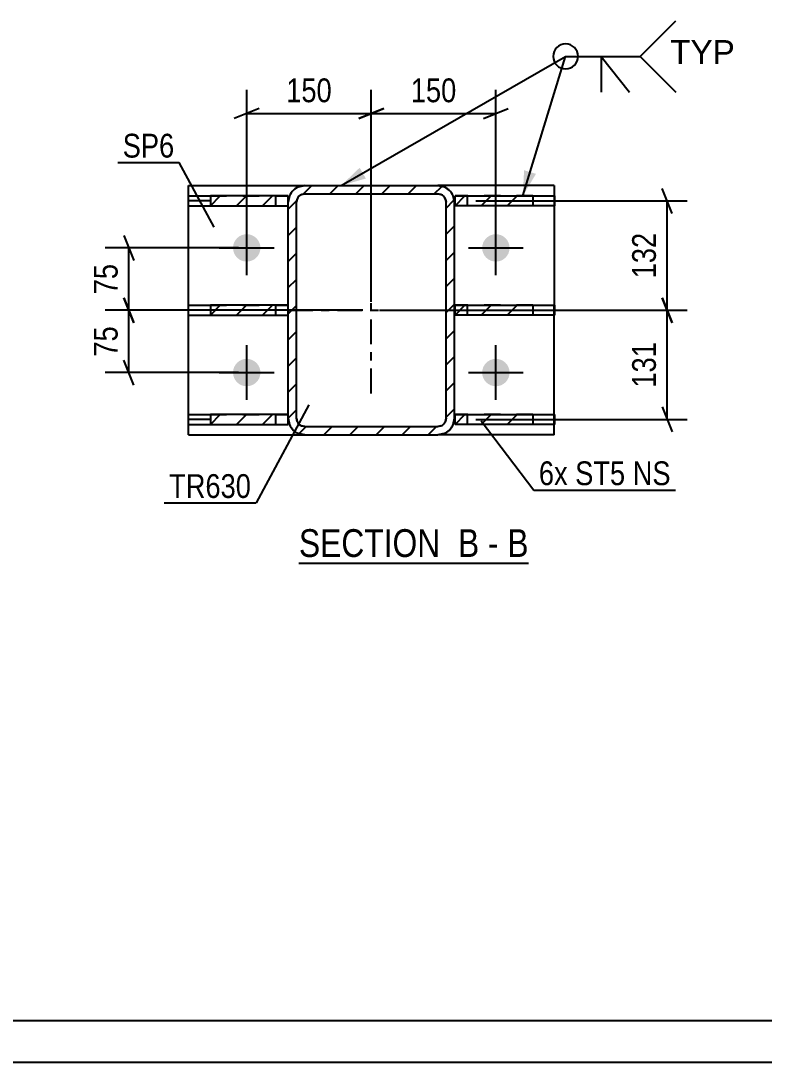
# Model space of a CAD drawing. Header units: millimetres. Extents: x -89 to 752, y -432 to 162.
# Drawn here: x 18.1 to 107.6, y -432.3 to -307 of the extents above; entities that cross this region are included whole.
import ezdxf

# ---------------------------------------------------------------- set-up
doc = ezdxf.new("R2010")
doc.units = ezdxf.units.MM
doc.linetypes.add('DXK_LINE_DOT2', pattern=[3.9198, 1.9599, -1.9599])
doc.linetypes.add('DXK_LINE_DOT3', pattern=[5.9187, 2.979, -0.9799, 0.9799, -0.9799])
doc.styles.add('Arial', font='ARIAL.TTF', dxfattribs={"height": 0.2})
doc.styles.add('Arial Narrow', font='ARIALN.TTF', dxfattribs={"height": 0.2})

# ---------------------------------------------------------------- blocks, each defined once
blk = doc.blocks.new('Unknown-761544115-18 - 4792')
at = {"color": 6, "linetype": 'Continuous'}
blk.add_line((51.63, -372.22), (79.27, -372.22), dxfattribs=at)
at = {"color": 0, "linetype": 'Continuous'}
for points in [[(69.73, -371.47), (69.73, -367.97), (51.63, -367.97), (51.63, -371.47)], [(73.34, -371.47), (73.34, -367.97), (70.78, -367.97), (70.78, -371.47)], [(75.67, -371.47), (75.67, -367.97), (74.39, -367.97), (74.39, -371.47)], [(79.27, -371.47), (79.27, -367.97), (76.72, -367.97), (76.72, -371.47)]]:
    blk.add_wipeout(points, dxfattribs=at)
at = {"color": 7, "linetype": 'Continuous', "style": 'Arial Narrow'}
for s, p in [('SECTION ', (51.63, -371.47)), ('B', (70.78, -371.47)), ('B', (76.72, -371.47)), ('-', (74.39, -371.47))]:
    blk.add_text(s, height=3.34, dxfattribs=at).set_placement(p)
blk = doc.blocks.new('Unknown-761544115-1163')
at = {"color": 5, "linetype": 'Continuous'}
for p, q in [((-84.49, -427.26), (746.51, -427.26)), ((-89.49, -432.26), (751.51, -432.26))]:
    blk.add_line(p, q, dxfattribs=at)
blk = doc.blocks.new('Part-761544115-4818 - 4792')
at = {"linetype": 'Continuous'}
h = blk.add_hatch(dxfattribs=at)
h.set_pattern_fill('', scale=0.7, style=0, pattern_type=0)
h.set_pattern_definition([(45, (40.9604, -342.3716), (-1.57154, 1.57154), [])])
h.paths.add_polyline_path([(40.96, -341.17), (40.96, -342.37), (50.34, -342.37), (50.34, -341.17)])
at = {"color": 2, "linetype": 'Continuous'}
for p, q in [((38.34, -341.17), (40.96, -341.17)), ((38.34, -342.37), (38.34, -341.17)), ((50.34, -341.17), (40.96, -341.17)), ((40.96, -341.17), (40.96, -342.37)), ((50.34, -342.37), (50.34, -341.17)), ((38.34, -342.37), (40.96, -342.37)), ((40.96, -342.37), (50.34, -342.37))]:
    blk.add_line(p, q, dxfattribs=at)
at = {"color": 7, "linetype": 'DXK_LINE_DOT2'}
for p, q in [((40.96, -341.17), (50.34, -341.17)), ((48.84, -342.37), (48.84, -341.17)), ((50.34, -342.37), (50.34, -341.17)), ((40.96, -342.37), (50.34, -342.37))]:
    blk.add_line(p, q, dxfattribs=at)
blk = doc.blocks.new('Part-761544115-4823 - 4792')
at = {"linetype": 'Continuous'}
h = blk.add_hatch(dxfattribs=at)
h.set_pattern_fill('', scale=0.7, style=0, pattern_type=0)
h.set_pattern_definition([(45, (40.9604, -329.2216), (-1.57154, 1.57154), [])])
h.paths.add_polyline_path([(40.96, -328.02), (40.96, -329.22), (50.34, -329.22), (50.34, -328.02)])
at = {"color": 2, "linetype": 'Continuous'}
for p, q in [((38.34, -328.02), (40.96, -328.02)), ((38.34, -329.22), (38.34, -328.02)), ((50.34, -328.02), (40.96, -328.02)), ((40.96, -328.02), (40.96, -329.22)), ((50.34, -329.22), (50.34, -328.02)), ((38.34, -329.22), (40.96, -329.22)), ((40.96, -329.22), (50.34, -329.22))]:
    blk.add_line(p, q, dxfattribs=at)
at = {"color": 7, "linetype": 'DXK_LINE_DOT2'}
for p, q in [((40.96, -328.02), (50.34, -328.02)), ((48.84, -329.22), (48.84, -328.02)), ((50.34, -329.22), (50.34, -328.02)), ((40.96, -329.22), (50.34, -329.22))]:
    blk.add_line(p, q, dxfattribs=at)
at = {"color": 7, "linetype": 'DXK_LINE_DOT3'}
for p, q in [((40.96, -328.62), (38.34, -328.62)), ((50.34, -328.62), (50.34, -328.62))]:
    blk.add_line(p, q, dxfattribs=at)
blk = doc.blocks.new('Part-761544115-4828 - 4792')
at = {"linetype": 'Continuous'}
h = blk.add_hatch(dxfattribs=at)
h.set_pattern_fill('', scale=0.7, style=0, pattern_type=0)
h.set_pattern_definition([(45, (40.9604, -355.5216), (-1.57154, 1.57154), [])])
h.paths.add_polyline_path([(40.96, -354.32), (40.96, -355.52), (50.34, -355.52), (50.34, -354.32)])
at = {"color": 2, "linetype": 'Continuous'}
for p, q in [((38.34, -354.32), (40.96, -354.32)), ((38.34, -355.52), (38.34, -354.32)), ((50.34, -354.32), (40.96, -354.32)), ((40.96, -354.32), (40.96, -355.52)), ((50.34, -355.52), (50.34, -354.32)), ((38.34, -355.52), (40.96, -355.52)), ((40.96, -355.52), (50.34, -355.52))]:
    blk.add_line(p, q, dxfattribs=at)
at = {"color": 7, "linetype": 'DXK_LINE_DOT2'}
for p, q in [((40.96, -354.32), (50.34, -354.32)), ((48.84, -355.52), (48.84, -354.32)), ((50.34, -355.52), (50.34, -354.32)), ((40.96, -355.52), (50.34, -355.52))]:
    blk.add_line(p, q, dxfattribs=at)
at = {"color": 7, "linetype": 'DXK_LINE_DOT3'}
for p, q in [((40.96, -354.92), (38.34, -354.92)), ((50.34, -354.92), (50.34, -354.92))]:
    blk.add_line(p, q, dxfattribs=at)
blk = doc.blocks.new('Part-761544115-4833 - 4792')
at = {"linetype": 'Continuous'}
h = blk.add_hatch(dxfattribs=at)
h.set_pattern_fill('', scale=0.7, style=0, pattern_type=0)
h.set_pattern_definition([(45, (70.4194, -342.3716), (-1.57154, 1.57154), [])])
h.paths.add_polyline_path([(70.42, -341.17), (70.42, -342.37), (79.8, -342.37), (79.8, -341.17)])
at = {"color": 7, "linetype": 'DXK_LINE_DOT2'}
for p, q in [((70.42, -342.37), (70.42, -341.17)), ((79.8, -341.17), (70.42, -341.17)), ((71.92, -342.37), (71.92, -341.17)), ((79.8, -342.37), (70.42, -342.37))]:
    blk.add_line(p, q, dxfattribs=at)
at = {"color": 2, "linetype": 'Continuous'}
for p, q in [((70.42, -342.37), (70.42, -341.17)), ((70.42, -341.17), (79.8, -341.17)), ((79.8, -341.17), (82.42, -341.17)), ((79.8, -341.17), (79.8, -342.37)), ((82.42, -341.17), (82.42, -342.37)), ((79.8, -342.37), (70.42, -342.37)), ((82.42, -342.37), (79.8, -342.37))]:
    blk.add_line(p, q, dxfattribs=at)
blk = doc.blocks.new('Part-761544115-4862 - 4792')
at = {"linetype": 'Continuous'}
h = blk.add_hatch(dxfattribs=at)
h.set_pattern_fill('', scale=0.7, style=0, pattern_type=0)
h.set_pattern_definition([(45, (50.3394, -354.7791), (-1.57154, 1.57154), [])])
h.paths.add_polyline_path([(50.34, -328.78), (50.34, -354.78), (50.49, -355.54), (50.93, -356.19), (51.57, -356.63), (52.34, -356.78), (68.34, -356.78), (69.1, -356.63), (69.75, -356.19), (70.19, -355.54), (70.34, -354.78), (70.34, -328.78), (70.19, -328.01), (69.75, -327.36), (69.1, -326.93), (68.34, -326.78), (52.34, -326.78), (51.57, -326.93), (50.93, -327.36), (50.49, -328.01)])
h.paths.add_polyline_path([(51.63, -328.07), (51.96, -327.86), (52.34, -327.78), (68.34, -327.78), (68.72, -327.86), (69.05, -328.07), (69.26, -328.4), (69.34, -328.78), (69.34, -354.78), (69.26, -355.16), (69.05, -355.49), (68.72, -355.7), (68.34, -355.78), (52.34, -355.78), (51.96, -355.7), (51.63, -355.49), (51.42, -355.16), (51.34, -354.78), (51.34, -328.78), (51.42, -328.4)])
at = {"color": 7, "linetype": 'DXK_LINE_DOT2'}
for p, q in [((51.57, -326.93), (52.34, -326.78)), ((52.34, -326.78), (68.34, -326.78)), ((68.34, -326.78), (69.1, -326.93)), ((50.34, -328.78), (50.49, -328.01)), ((52.34, -327.78), (51.96, -327.86)), ((52.34, -327.78), (68.34, -327.78)), ((68.72, -327.86), (68.34, -327.78)), ((70.19, -328.01), (70.34, -328.78)), ((50.34, -354.78), (50.34, -328.78)), ((51.42, -328.4), (51.34, -328.78)), ((51.34, -354.78), (51.34, -328.78)), ((69.34, -328.78), (69.26, -328.4)), ((69.34, -354.78), (69.34, -328.78)), ((70.34, -354.78), (70.34, -328.78)), ((50.49, -355.54), (50.34, -354.78)), ((51.34, -354.78), (51.42, -355.16)), ((51.96, -355.7), (52.34, -355.78)), ((52.34, -355.78), (68.34, -355.78)), ((68.34, -355.78), (68.72, -355.7)), ((69.26, -355.16), (69.34, -354.78)), ((70.34, -354.78), (70.19, -355.54)), ((52.34, -356.78), (51.57, -356.63)), ((52.34, -356.78), (68.34, -356.78)), ((69.1, -356.63), (68.34, -356.78))]:
    blk.add_line(p, q, dxfattribs=at)
at = {"color": 2, "linetype": 'Continuous'}
for p, q in [((52.34, -326.78), (51.57, -326.93)), ((52.34, -326.78), (68.34, -326.78)), ((69.1, -326.93), (68.34, -326.78)), ((50.49, -328.01), (50.34, -328.78)), ((51.96, -327.86), (52.34, -327.78)), ((52.34, -327.78), (68.34, -327.78)), ((68.34, -327.78), (68.72, -327.86)), ((70.34, -328.78), (70.19, -328.01)), ((50.34, -354.78), (50.34, -328.78)), ((51.34, -328.78), (51.42, -328.4)), ((51.34, -354.78), (51.34, -328.78)), ((69.26, -328.4), (69.34, -328.78)), ((69.34, -354.78), (69.34, -328.78)), ((70.34, -354.78), (70.34, -328.78)), ((50.34, -354.78), (50.49, -355.54)), ((51.42, -355.16), (51.34, -354.78)), ((52.34, -355.78), (51.96, -355.7)), ((52.34, -355.78), (68.34, -355.78)), ((68.72, -355.7), (68.34, -355.78)), ((69.34, -354.78), (69.26, -355.16)), ((70.19, -355.54), (70.34, -354.78)), ((51.57, -356.63), (52.34, -356.78)), ((52.34, -356.78), (68.34, -356.78)), ((68.34, -356.78), (69.1, -356.63))]:
    blk.add_line(p, q, dxfattribs=at)
at = {"color": 7, "linetype": 'DXK_LINE_DOT3'}
for p, q in [((60.34, -351.78), (60.34, -331.78)), ((50.34, -341.78), (70.34, -341.78))]:
    blk.add_line(p, q, dxfattribs=at)
at = {"color": 7, "linetype": 'DXK_LINE_DOT2'}
for centre, radius, start, end in [((52.34, -328.78), 2, 112.5, 157.5), ((68.34, -328.78), 2, 22.5, 67.5), ((52.34, -328.78), 1, 112.5, 157.5), ((68.34, -328.78), 1, 22.5, 67.5), ((52.34, -354.78), 2, 202.5, 247.5), ((52.34, -354.78), 1, 202.5, 247.5), ((68.34, -354.78), 1, 292.5, 337.5), ((68.34, -354.78), 2, 292.5, 337.5)]:
    blk.add_arc(centre, radius, start, end, dxfattribs=at)
at = {"color": 2, "linetype": 'Continuous'}
for centre, radius, start, end in [((52.34, -328.78), 2, 112.5, 157.5), ((68.34, -328.78), 2, 22.5, 67.5), ((52.34, -328.78), 1, 112.5, 157.5), ((68.34, -328.78), 1, 22.5, 67.5), ((52.34, -354.78), 2, 202.5, 247.5), ((52.34, -354.78), 1, 202.5, 247.5), ((68.34, -354.78), 1, 292.5, 337.5), ((68.34, -354.78), 2, 292.5, 337.5)]:
    blk.add_arc(centre, radius, start, end, dxfattribs=at)
blk = doc.blocks.new('Part-761544115-4838 - 4792')
at = {"linetype": 'Continuous'}
h = blk.add_hatch(dxfattribs=at)
h.set_pattern_fill('', scale=0.7, style=0, pattern_type=0)
h.set_pattern_definition([(45, (70.4194, -329.2216), (-1.57154, 1.57154), [])])
h.paths.add_polyline_path([(70.42, -328.02), (70.42, -329.22), (79.8, -329.22), (79.8, -328.02)])
at = {"color": 7, "linetype": 'DXK_LINE_DOT2'}
for p, q in [((70.42, -329.22), (70.42, -328.02)), ((79.8, -328.02), (70.42, -328.02)), ((71.92, -329.22), (71.92, -328.02)), ((79.8, -329.22), (70.42, -329.22))]:
    blk.add_line(p, q, dxfattribs=at)
at = {"color": 2, "linetype": 'Continuous'}
for p, q in [((70.42, -329.22), (70.42, -328.02)), ((70.42, -328.02), (79.8, -328.02)), ((79.8, -328.02), (82.42, -328.02)), ((79.8, -328.02), (79.8, -329.22)), ((82.42, -328.02), (82.42, -329.22)), ((79.8, -329.22), (70.42, -329.22)), ((82.42, -329.22), (79.8, -329.22))]:
    blk.add_line(p, q, dxfattribs=at)
at = {"color": 7, "linetype": 'DXK_LINE_DOT3'}
for p, q in [((70.42, -328.62), (70.42, -328.62)), ((79.8, -328.62), (82.42, -328.62))]:
    blk.add_line(p, q, dxfattribs=at)
blk = doc.blocks.new('Part-761544115-4843 - 4792')
at = {"linetype": 'Continuous'}
h = blk.add_hatch(dxfattribs=at)
h.set_pattern_fill('', scale=0.7, style=0, pattern_type=0)
h.set_pattern_definition([(45, (70.4194, -355.5216), (-1.57154, 1.57154), [])])
h.paths.add_polyline_path([(70.42, -354.32), (70.42, -355.52), (79.8, -355.52), (79.8, -354.32)])
at = {"color": 7, "linetype": 'DXK_LINE_DOT2'}
for p, q in [((70.42, -355.52), (70.42, -354.32)), ((79.8, -354.32), (70.42, -354.32)), ((71.92, -355.52), (71.92, -354.32)), ((79.8, -355.52), (70.42, -355.52))]:
    blk.add_line(p, q, dxfattribs=at)
at = {"color": 2, "linetype": 'Continuous'}
for p, q in [((70.42, -355.52), (70.42, -354.32)), ((70.42, -354.32), (79.8, -354.32)), ((79.8, -354.32), (82.42, -354.32)), ((79.8, -354.32), (79.8, -355.52)), ((82.42, -354.32), (82.42, -355.52)), ((79.8, -355.52), (70.42, -355.52)), ((82.42, -355.52), (79.8, -355.52))]:
    blk.add_line(p, q, dxfattribs=at)
at = {"color": 7, "linetype": 'DXK_LINE_DOT3'}
for p, q in [((70.42, -354.92), (70.42, -354.92)), ((79.8, -354.92), (82.42, -354.92))]:
    blk.add_line(p, q, dxfattribs=at)
blk = doc.blocks.new('Bolt-761544115-4875 - 4792')
at = {"linetype": 'Continuous'}
for points in [[(43.69, -334.28, -1), (46.99, -334.28, -1)], [(73.69, -334.28, -1), (76.99, -334.28, -1)], [(43.69, -349.28, -1), (46.99, -349.28, -1)], [(73.69, -349.28, -1), (76.99, -349.28, -1)]]:
    blk.add_hatch(color=1, dxfattribs=at).paths.add_polyline_path(points)
at = {"color": 1, "linetype": 'Continuous'}
for p, q in [((45.34, -337.58), (45.34, -330.98)), ((75.34, -337.58), (75.34, -330.98)), ((42.04, -334.28), (48.64, -334.28)), ((72.04, -334.28), (78.64, -334.28)), ((45.34, -352.58), (45.34, -345.98)), ((75.34, -352.58), (75.34, -345.98)), ((42.04, -349.28), (48.64, -349.28)), ((72.04, -349.28), (78.64, -349.28))]:
    blk.add_line(p, q, dxfattribs=at)
blk = doc.blocks.new('Part-761544115-4893 - 4792')
at = {"color": 2, "linetype": 'Continuous'}
for p, q in [((38.34, -356.78), (38.34, -326.78)), ((38.34, -326.78), (52.34, -326.78)), ((82.34, -326.78), (68.34, -326.78)), ((82.34, -326.78), (82.34, -328.02)), ((82.34, -329.22), (82.34, -341.17)), ((82.34, -354.32), (82.34, -342.37)), ((82.34, -356.78), (82.34, -355.52)), ((38.34, -356.78), (52.34, -356.78)), ((82.34, -356.78), (68.34, -356.78))]:
    blk.add_line(p, q, dxfattribs=at)
at = {"color": 7, "linetype": 'DXK_LINE_DOT2'}
for p, q in [((52.34, -326.78), (68.34, -326.78)), ((82.34, -326.78), (82.34, -342.37)), ((82.34, -328.02), (82.34, -329.22)), ((82.34, -342.37), (82.34, -341.17)), ((82.34, -355.52), (82.34, -354.32)), ((52.34, -356.78), (68.34, -356.78))]:
    blk.add_line(p, q, dxfattribs=at)
blk = doc.blocks.new('StraightDimension-761544115-11302 - 4792')
at = {"color": 7, "linetype": 'Continuous'}
for p, q in [((30.55, -340.28), (31.75, -343.28)), ((59.34, -341.78), (28.3, -341.78)), ((31.15, -349.28), (31.15, -341.78)), ((31.75, -350.78), (30.55, -347.78)), ((44.34, -349.28), (28.3, -349.28))]:
    blk.add_line(p, q, dxfattribs=at)
at = {"color": 0}
blk.add_wipeout([(30.39, -343.1), (26.19, -343.1), (26.19, -347.96), (30.39, -347.96)], dxfattribs=at)
at = {"color": 3, "style": 'Arial Narrow'}
blk.add_text('75', height=2.863, rotation=90.0002, dxfattribs=at).set_placement((29.8, -347.36))
blk = doc.blocks.new('StraightDimension-761544115-11254 - 4792')
at = {"color": 7, "linetype": 'Continuous'}
for p, q in [((60.34, -340.78), (60.34, -315.25)), ((75.34, -333.28), (75.34, -315.25)), ((61.84, -317.5), (58.84, -318.7)), ((60.34, -318.1), (75.34, -318.1)), ((73.84, -318.7), (76.84, -317.5))]:
    blk.add_line(p, q, dxfattribs=at)
at = {"color": 0}
blk.add_wipeout([(71.18, -317.35), (71.18, -313.15), (64.5, -313.15), (64.5, -317.35)], dxfattribs=at)
at = {"color": 3, "style": 'Arial Narrow'}
blk.add_text('150', height=2.863, dxfattribs=at).set_placement((65.1, -316.75))
blk = doc.blocks.new('StraightDimension-761544115-11255 - 4792')
at = {"color": 7, "linetype": 'Continuous'}
for p, q in [((45.34, -333.28), (45.34, -315.25)), ((60.34, -340.78), (60.34, -315.25)), ((46.84, -317.5), (43.84, -318.7)), ((45.34, -318.1), (60.34, -318.1)), ((58.84, -318.7), (61.84, -317.5))]:
    blk.add_line(p, q, dxfattribs=at)
at = {"color": 0}
blk.add_wipeout([(56.18, -317.35), (56.18, -313.15), (49.5, -313.15), (49.5, -317.35)], dxfattribs=at)
at = {"color": 3, "style": 'Arial Narrow'}
blk.add_text('150', height=2.863, dxfattribs=at).set_placement((50.1, -316.75))
blk = doc.blocks.new('StraightDimension-761544115-11301 - 4792')
at = {"color": 7, "linetype": 'Continuous'}
for p, q in [((30.55, -332.78), (31.75, -335.78)), ((44.34, -334.28), (28.3, -334.28)), ((31.15, -341.78), (31.15, -334.28)), ((31.75, -343.28), (30.55, -340.28)), ((59.34, -341.78), (28.3, -341.78))]:
    blk.add_line(p, q, dxfattribs=at)
at = {"color": 0}
blk.add_wipeout([(30.39, -335.6), (26.19, -335.6), (26.19, -340.46), (30.39, -340.46)], dxfattribs=at)
at = {"color": 3, "style": 'Arial Narrow'}
blk.add_text('75', height=2.863, rotation=90.0002, dxfattribs=at).set_placement((29.8, -339.86))
blk = doc.blocks.new('StraightDimension-761544115-11346 - 4792')
at = {"color": 7, "linetype": 'Continuous'}
for p, q in [((96.56, -330.12), (95.36, -327.12)), ((72.92, -328.62), (98.36, -328.62)), ((95.96, -341.78), (95.96, -328.62)), ((95.36, -340.28), (96.56, -343.28)), ((61.34, -341.78), (98.36, -341.78))]:
    blk.add_line(p, q, dxfattribs=at)
at = {"color": 0}
blk.add_wipeout([(95.21, -331.86), (91.01, -331.86), (91.01, -338.54), (95.21, -338.54)], dxfattribs=at)
at = {"color": 3, "style": 'Arial Narrow'}
blk.add_text('132', height=2.863, rotation=90.0002, dxfattribs=at).set_placement((94.61, -337.94))
blk = doc.blocks.new('StraightDimension-761544115-11347 - 4792')
at = {"color": 7, "linetype": 'Continuous'}
for p, q in [((96.56, -343.28), (95.36, -340.28)), ((61.34, -341.78), (98.36, -341.78)), ((95.96, -354.92), (95.96, -341.78)), ((95.36, -353.42), (96.56, -356.42)), ((72.92, -354.92), (98.36, -354.92))]:
    blk.add_line(p, q, dxfattribs=at)
at = {"color": 0}
blk.add_wipeout([(95.21, -345.01), (91.01, -345.01), (91.01, -351.69), (95.21, -351.69)], dxfattribs=at)
at = {"color": 3, "style": 'Arial Narrow'}
blk.add_text('131', height=2.863, rotation=90.0002, dxfattribs=at).set_placement((94.61, -351.09))
blk = doc.blocks.new('Mark-761544115-4858 - 4792')
at = {"color": 0}
blk.add_wipeout([(45.86, -364.37), (45.86, -361.37), (36, -361.37), (36, -364.37)], dxfattribs=at)
blk.add_wipeout([(45.86, -364.37), (45.86, -361.37), (36, -361.37), (36, -364.37)], dxfattribs=at)
at = {"color": 30, "linetype": 'Continuous'}
for p in [(52.8, -353.15), (35.4, -364.97)]:
    blk.add_line(p, (46.46, -364.97), dxfattribs=at)
at = {"color": 3, "style": 'Arial Narrow'}
blk.add_text('TR630', height=2.863, dxfattribs=at).set_placement((36, -364.37))
blk = doc.blocks.new('Mark-761544115-4889 - 4792')
at = {"color": 0}
blk.add_wipeout([(36.62, -323.41), (36.62, -320.41), (30.41, -320.41), (30.41, -323.41)], dxfattribs=at)
blk.add_wipeout([(36.62, -323.41), (36.62, -320.41), (30.41, -320.41), (30.41, -323.41)], dxfattribs=at)
at = {"color": 30, "linetype": 'Continuous'}
for p in [(29.81, -324.01), (41.43, -331.78)]:
    blk.add_line(p, (37.22, -324.01), dxfattribs=at)
at = {"color": 3, "style": 'Arial Narrow'}
blk.add_text('SP6', height=2.863, dxfattribs=at).set_placement((30.41, -323.41))
blk = doc.blocks.new('WeldMark-761544115-5048 - 4792')
at = {"linetype": 'Continuous'}
for points in [[(59.69, -325.93), (56.71, -326.78), (58.94, -324.63)], [(80.17, -325.37), (78.58, -328.02), (78.74, -324.93)]]:
    blk.add_hatch(color=30, dxfattribs=at).paths.add_polyline_path(points)
at = {"color": 30, "linetype": 'Continuous'}
for p, q in [((56.71, -326.78), (83.73, -311.24)), ((78.58, -328.02), (83.73, -311.24)), ((83.73, -311.24), (92.73, -311.24))]:
    blk.add_line(p, q, dxfattribs=at)
at = {"color": 3, "linetype": 'Continuous'}
for q in [(91.44, -315.53), (88.01, -315.53)]:
    blk.add_line((88.01, -311.24), q, dxfattribs=at)
for start, end in [(90, 270), (270, 90)]:
    blk.add_arc((83.73, -311.24), 1.5, start, end, dxfattribs=at)
at = {"color": 0, "linetype": 'Continuous'}
blk.add_wipeout([(104.1, -312.14), (104.1, -309.14), (96.33, -309.14), (96.33, -312.14)], dxfattribs=at)
blk.add_wipeout([(104.1, -312.14), (104.1, -309.14), (96.33, -309.14), (96.33, -312.14)], dxfattribs=at)
at = {"color": 3, "linetype": 'Continuous'}
for q in [(97.01, -306.95), (97.01, -315.53)]:
    blk.add_line((92.73, -311.24), q, dxfattribs=at)
at = {"color": 3, "linetype": 'Continuous', "style": 'Arial'}
blk.add_text('TYP', height=2.865, dxfattribs=at).set_placement((96.33, -312.14))
blk = doc.blocks.new('MarkSet-761544115-5106 - 4792')
at = {"color": 0}
for points in [[(83.99, -362.83), (83.99, -359.83), (80.52, -359.83), (80.52, -362.83)], [(90.92, -362.83), (90.92, -359.83), (84.89, -359.83), (84.89, -362.83)], [(96.38, -362.83), (96.38, -359.83), (91.82, -359.83), (91.82, -362.83)]]:
    blk.add_wipeout(points, dxfattribs=at)
for points in [[(83.99, -362.83), (83.99, -359.83), (80.52, -359.83), (80.52, -362.83)], [(90.92, -362.83), (90.92, -359.83), (84.89, -359.83), (84.89, -362.83)], [(96.38, -362.83), (96.38, -359.83), (91.82, -359.83), (91.82, -362.83)]]:
    blk.add_wipeout(points, dxfattribs=at)
at = {"color": 30, "linetype": 'Continuous'}
for p, q in [((73.59, -355.1), (79.92, -363.43)), ((79.92, -363.43), (96.98, -363.43))]:
    blk.add_line(p, q, dxfattribs=at)
at = {"color": 3, "style": 'Arial Narrow'}
for s, p in [('6x', (80.52, -362.83)), ('ST5', (84.89, -362.83)), ('NS', (91.82, -362.83))]:
    blk.add_text(s, height=2.863, dxfattribs=at).set_placement(p)

msp = doc.modelspace()

# ---------------------------------------------------------------- block references
for name in ['Part-761544115-4893 - 4792', 'Part-761544115-4862 - 4792', 'Part-761544115-4823 - 4792', 'Part-761544115-4838 - 4792', 'Bolt-761544115-4875 - 4792', 'Part-761544115-4818 - 4792', 'Part-761544115-4833 - 4792', 'Part-761544115-4828 - 4792', 'Part-761544115-4843 - 4792', 'Unknown-761544115-18 - 4792']:
    msp.add_blockref(name, (0, 0))

# ---------------------------------------------------------------- next in the draw order: block references
msp.add_blockref('Unknown-761544115-1163', (0, 0))

# ---------------------------------------------------------------- next in the draw order: block references
for name in ['Mark-761544115-4889 - 4792', 'StraightDimension-761544115-11302 - 4792', 'Mark-761544115-4858 - 4792']:
    msp.add_blockref(name, (0, 0))

# ---------------------------------------------------------------- next in the draw order: block references
msp.add_blockref('StraightDimension-761544115-11254 - 4792', (0, 0))

# ---------------------------------------------------------------- next in the draw order: block references
msp.add_blockref('StraightDimension-761544115-11255 - 4792', (0, 0))

# ---------------------------------------------------------------- next in the draw order: block references
for name in ['StraightDimension-761544115-11346 - 4792', 'StraightDimension-761544115-11301 - 4792']:
    msp.add_blockref(name, (0, 0))

# ---------------------------------------------------------------- next in the draw order: block references
for name in ['WeldMark-761544115-5048 - 4792', 'StraightDimension-761544115-11347 - 4792']:
    msp.add_blockref(name, (0, 0))

# ---------------------------------------------------------------- next in the draw order: block references
msp.add_blockref('MarkSet-761544115-5106 - 4792', (0, 0))

doc.saveas('drawing.dxf')
